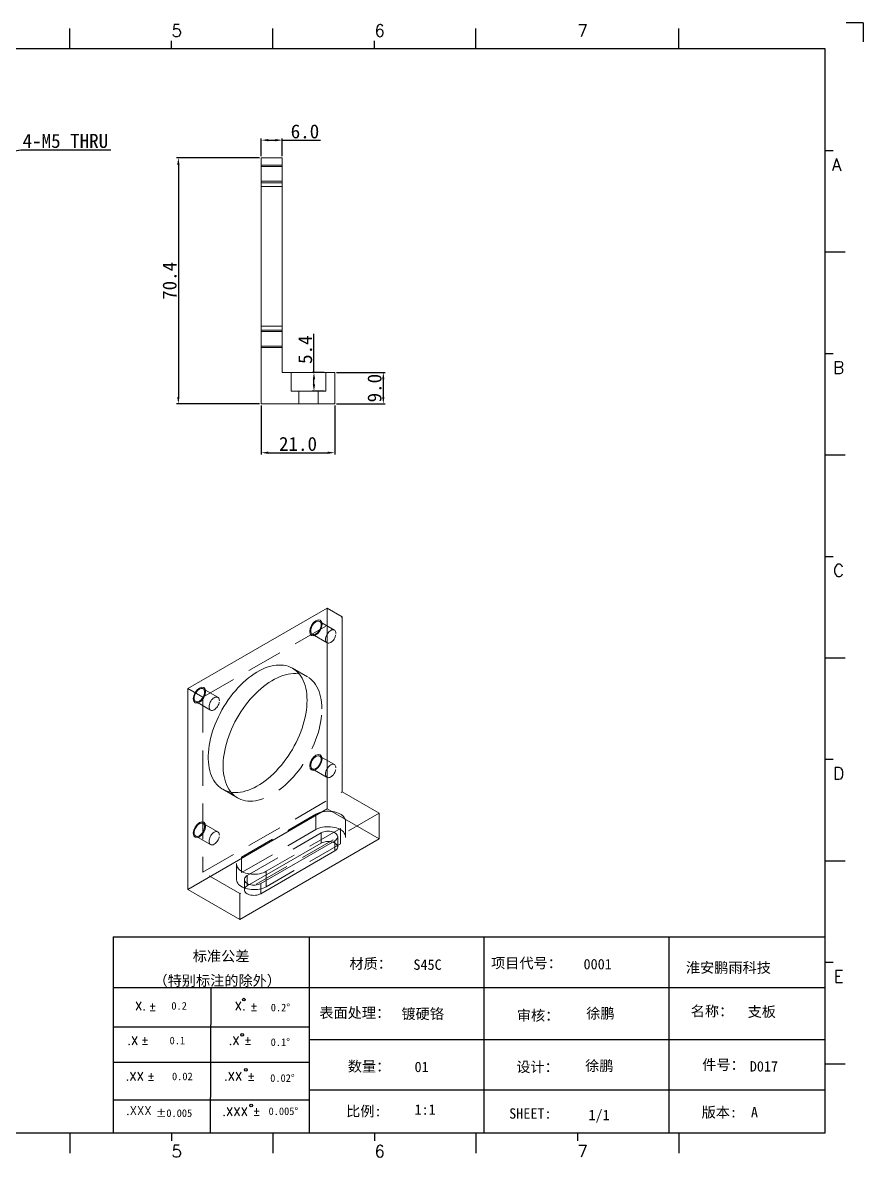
# Model space of a CAD drawing. Extents: x 83 to 30050, y -7164 to 695.
# Drawn here: x 24580.6 to 24821.2, y -3777.2 to -3452.5 of the extents above; entities that cross this region are included whole.
import ezdxf
from ezdxf.enums import TextEntityAlignment as Align

# ---------------------------------------------------------------- set-up
doc = ezdxf.new("R2010")
doc.units = 0
doc.header["$LTSCALE"] = 8
doc.header["$MEASUREMENT"] = 0
doc.header["$PDSIZE"] = 5
doc.linetypes.add('HIDDEN', pattern=[1.905, 1.27, -0.635])
doc.layers.get('0').update_dxf_attribs({"linetype": 'CONTINUOUS'})
doc.layers.get('Defpoints').update_dxf_attribs({"linetype": 'CONTINUOUS'})
doc.layers.add('41', color=3, linetype='CONTINUOUS')
doc.layers.add('dim', color=82, linetype='CONTINUOUS', lineweight=9)
doc.styles.add('SIMPLEX', font='SIMPLEX')
doc.styles.get("Standard").update_dxf_attribs({"font": '', "height": 4})
doc.styles.get('Standard').set_extended_font_data('SimSun')
doc.dimstyles.new('ISO-25', dxfattribs={"dimtxt": 6, "dimasz": 2.5, "dimexe": 1.25, "dimexo": 0.625, "dimtad": 1, "dimdec": 1, "dimzin": 1, "dimdsep": 46, "dimtxsty": 'Standard', "dimcen": 2.5, "dimadec": 0, "dimazin": 0, "dimtm": 1e-09, "dimtfac": 1, "dimtdec": 1, "dimtmove": 0, "dimatfit": 3, "dimfxl": 1, "dimtolj": 1, "dimtzin": 0, "dimarcsym": 0})

# ---------------------------------------------------------------- blocks, each defined once
blk = doc.blocks.new('A$C0BB32EA6')
at = {"layer": '41', "linetype": 'Continuous'}
for q in [(623.79, 437.94), (630.37, 430.59)]:
    blk.add_line((630.37, 437.94), q, dxfattribs=at)
at = {"layer": '41'}
for p, q in [((324.77, 427.84), (324.77, 435.66)), ((402.96, 427.84), (402.96, 435.66)), ((481.15, 427.84), (481.15, 435.66)), ((559.34, 427.84), (559.34, 435.66)), ((363.87, 427.84), (363.87, 430.97)), ((442.06, 427.84), (442.06, 430.97)), ((615.63, 427.84), (12.02, 427.84)), ((615.63, 10.32), (615.63, 427.84)), ((615.63, 388.75), (618.76, 388.75)), ((615.63, 349.66), (623.45, 349.66)), ((615.63, 310.56), (618.76, 310.56)), ((615.63, 271.47), (623.45, 271.47)), ((615.63, 232.37), (618.76, 232.37)), ((615.63, 193.28), (623.45, 193.28)), ((615.63, 154.18), (618.76, 154.18)), ((615.63, 115.09), (623.45, 115.09)), ((341.34, 85.85), (615.63, 85.85)), ((341.34, 85.85), (341.34, 10.32)), ((416.87, 85.85), (416.87, 10.32)), ((484.16, 85.85), (484.16, 10.32)), ((555.4, 85.7), (555.4, 10.17)), ((615.63, 76), (618.76, 76)), ((615.63, 66.14), (341.34, 66.14)), ((378.86, 10.02), (379.1, 65.84)), ((341.34, 51.12), (416.87, 51.12)), ((615.63, 46.17), (416.87, 46.17)), ((341.34, 37.5), (401.12, 37.5)), ((341.34, 37.5), (416.87, 37.5)), ((615.63, 36.9), (623.45, 36.9)), ((615.63, 26.74), (416.87, 26.74)), ((341.34, 23.05), (401.87, 23.05)), ((341.34, 23.05), (401.87, 23.05)), ((341.34, 23.05), (401.87, 23.05)), ((341.34, 23.05), (401.87, 23.05)), ((341.34, 23.05), (401.87, 23.05)), ((341.34, 23.05), (416.87, 23.05)), ((12.02, 10.32), (615.63, 10.32)), ((324.77, 10.32), (324.77, 2.5)), ((326.34, 10.32), (401.87, 10.32)), ((363.87, 10.32), (363.87, 7.19)), ((402.96, 10.32), (402.96, 2.5)), ((442.06, 10.32), (442.06, 7.19)), ((481.15, 10.32), (481.15, 2.5)), ((520.24, 10.32), (520.24, 7.19)), ((559.34, 10.32), (559.34, 2.5))]:
    blk.add_line(p, q, dxfattribs=at)
for centre in [(391.73, 61.61), (391.07, 48.04), (392.49, 34.54), (394.6, 20.83)]:
    blk.add_circle(centre, 0.516, dxfattribs=at)
at = {"layer": '41', "style": 'SIMPLEX'}
for s, height, p in [('5', 4.69, (363.87, 432.54)), ('6', 4.69, (442.06, 432.54)), ('7', 4.69, (520.24, 432.54)), ('A', 4.75, (618.27, 380.93)), ('B', 4.75, (618.72, 302.74)), ('C', 4.75, (618.72, 224.55)), ('D', 4.75, (618.72, 146.37)), ('E', 4.75, (618.95, 68.18)), ('X.', 3.284, (349.84, 57.49)), ('%%p', 3.284, (355.04, 57.36)), ('X.', 3.284, (388.21, 57.49)), ('%%p', 3.284, (394.07, 57.36)), ('.X', 3.284, (346.89, 44.16)), ('%%p', 3.284, (352.09, 44.33)), ('.X', 3.284, (385.9, 44.16)), ('%%p', 3.284, (391.76, 44.33)), ('.XX', 3.284, (346.2, 30.42)), ('%%p', 3.284, (354.44, 30.46)), ('.XX', 3.284, (384.11, 30.42)), ('%%p', 3.284, (393.01, 30.46)), ('.XXX', 3.284, (383.48, 16.83)), ('%%p', 3.284, (395.11, 16.95)), ('5', 4.69, (363.87, 0.87)), ('6', 4.69, (442.06, 0.87)), ('7', 4.69, (520.24, 0.87))]:
    blk.add_text(s, height=height, dxfattribs=at).set_placement(p)
at = {"layer": '41', "linetype": 'Continuous'}
for s, p in [('标准公差', (372.08, 76.36)), ('材质：', (432.42, 73.5)), ('项目代号：', (486.99, 73.71)), ('淮安鹏雨科技', (562.04, 71.96)), ('（特别标注的除外）', (356.94, 66.94)), ('表面处理：', (420.83, 54.55)), ('审核：', (496.9, 53.5)), ('名称：', (563.9, 55.18)), ('数量：', (431.79, 33.91)), ('设计：', (496.69, 33.7)), ('件号：', (568.32, 34.55)), ('比例:', (431.16, 16.65)), ('SHEET:', (493.95, 15.75)), ('1/1', (524.5, 15.18)), ('版本:', (568.11, 16.23))]:
    blk.add_text(s, height=4, dxfattribs=at).set_placement(p)
at = {"layer": '41'}
for s, p in [('0.2', (363.82, 57.75)), ('0.2%%D', (402.12, 57.11)), ('0.1', (363.14, 44.41)), ('0.1%%D', (402.07, 43.76)), ('0.02', (364.07, 30.58)), ('0.02%%D', (401.9, 29.93)), ('0.005%%D', (401.27, 17.16))]:
    blk.add_text(s, height=2.929, dxfattribs=at).set_placement(p)
at = {"layer": '41', "style": 'SIMPLEX'}
blk.add_text('.XXX', height=3.284, dxfattribs=at).set_placement((351.31, 18.87), align=Align.MIDDLE_CENTER)
at = {"layer": '41'}
blk.add_text('%%P0.005', height=2.929, dxfattribs=at).set_placement((364.87, 17.89), align=Align.MIDDLE_CENTER)
at = {"layer": '41', "linetype": 'Continuous'}
for tag, p in [('材质', (457.07, 73.08)), ('代号', (522.6, 73.29)), ('表面处理', (452.44, 54.13)), ('审核', (523.65, 54.34)), ('名称', (585.81, 54.97)), ('数量', (457.5, 33.7)), ('设计', (523.23, 34.13)), ('件号', (586.65, 33.91)), ('比例', (457.5, 17.28)), ('版本', (587.08, 16.23))]:
    blk.add_attdef(tag, p, '', height=4, dxfattribs=at)
blk = doc.blocks.new('*D1137')
at = {"layer": 'Defpoints', "color": 0}
for p in [(24648.89, -3491.19), (24625.15, -3561.59), (24648.89, -3561.59)]:
    blk.add_point(p, dxfattribs=at)
at = {"layer": 'dim', "color": 0, "lineweight": -2}
for p, q in [((24648.39, -3491.19), (24624.65, -3491.19)), ((24625.15, -3493.19), (24625.15, -3559.59)), ((24648.39, -3561.59), (24624.65, -3561.59))]:
    blk.add_line(p, q, dxfattribs=at)
at = {"layer": 'dim', "color": 0}
for points in [[(24624.81, -3493.19), (24625.48, -3493.19), (24625.15, -3491.19)], [(24624.81, -3559.59), (24625.48, -3559.59), (24625.15, -3561.59)]]:
    blk.add_solid(points, dxfattribs=at)
at = {"layer": 'dim', "color": 0, "insert": (24622.65, -3526.39), "char_height": 4, "attachment_point": 5, "rotation": 90}
blk.add_mtext('\\A1;70.4', dxfattribs=at)
blk = doc.blocks.new('*D1138')
at = {"layer": 'Defpoints', "color": 0}
for p in [(24654.89, -3486.12), (24648.89, -3491.19), (24654.89, -3491.19)]:
    blk.add_point(p, dxfattribs=at)
at = {"layer": 'dim', "color": 0, "lineweight": -2}
for p, q in [((24648.89, -3490.69), (24648.89, -3485.63)), ((24650.89, -3486.12), (24652.89, -3486.12)), ((24654.89, -3490.69), (24654.89, -3485.63)), ((24654.89, -3486.12), (24665.86, -3486.12))]:
    blk.add_line(p, q, dxfattribs=at)
at = {"layer": 'dim', "color": 0}
for points in [[(24650.89, -3485.79), (24650.89, -3486.46), (24648.89, -3486.12)], [(24652.89, -3485.79), (24652.89, -3486.46), (24654.89, -3486.12)]]:
    blk.add_solid(points, dxfattribs=at)
at = {"layer": 'dim', "color": 0, "insert": (24661.38, -3483.63), "char_height": 4, "attachment_point": 5}
blk.add_mtext('\\A1;6.0', dxfattribs=at)
blk = doc.blocks.new('*D1139')
at = {"layer": 'Defpoints', "color": 0}
for p in [(24648.89, -3561.59), (24669.89, -3561.59), (24669.89, -3575.58)]:
    blk.add_point(p, dxfattribs=at)
at = {"layer": 'dim', "color": 0, "lineweight": -2}
for p, q in [((24648.89, -3562.09), (24648.89, -3576.08)), ((24669.89, -3562.09), (24669.89, -3576.08)), ((24650.89, -3575.58), (24667.89, -3575.58))]:
    blk.add_line(p, q, dxfattribs=at)
at = {"layer": 'dim', "color": 0}
for points in [[(24650.89, -3575.25), (24650.89, -3575.91), (24648.89, -3575.58)], [(24667.89, -3575.25), (24667.89, -3575.91), (24669.89, -3575.58)]]:
    blk.add_solid(points, dxfattribs=at)
at = {"layer": 'dim', "color": 0, "insert": (24659.39, -3573.08), "char_height": 4, "attachment_point": 5}
blk.add_mtext('\\A1;21.0', dxfattribs=at)
blk = doc.blocks.new('*D1140')
at = {"layer": 'Defpoints', "color": 0}
for p in [(24669.89, -3552.59), (24669.89, -3561.59), (24683.81, -3561.59)]:
    blk.add_point(p, dxfattribs=at)
at = {"layer": 'dim', "color": 0, "lineweight": -2}
for p, q in [((24670.39, -3552.59), (24684.31, -3552.59)), ((24683.81, -3554.59), (24683.81, -3559.59)), ((24670.39, -3561.59), (24684.31, -3561.59))]:
    blk.add_line(p, q, dxfattribs=at)
at = {"layer": 'dim', "color": 0}
for points in [[(24683.48, -3554.59), (24684.14, -3554.59), (24683.81, -3552.59)], [(24683.48, -3559.59), (24684.14, -3559.59), (24683.81, -3561.59)]]:
    blk.add_solid(points, dxfattribs=at)
at = {"layer": 'dim', "color": 0, "insert": (24681.31, -3557.09), "char_height": 4, "attachment_point": 5, "rotation": 90}
blk.add_mtext('\\A1;9.0', dxfattribs=at)
blk = doc.blocks.new('*D1146')
at = {"layer": 'Defpoints', "color": 0}
for p in [(24663.95, -3552.59), (24667.39, -3552.59), (24667.39, -3557.99)]:
    blk.add_point(p, dxfattribs=at)
at = {"layer": 'dim', "color": 0, "lineweight": -2}
for p, q in [((24663.95, -3552.59), (24663.95, -3541.59)), ((24666.89, -3552.59), (24663.45, -3552.59)), ((24663.95, -3555.99), (24663.95, -3554.59)), ((24666.89, -3557.99), (24663.45, -3557.99))]:
    blk.add_line(p, q, dxfattribs=at)
at = {"layer": 'dim', "color": 0}
for points in [[(24663.61, -3554.59), (24664.28, -3554.59), (24663.95, -3552.59)], [(24663.61, -3555.99), (24664.28, -3555.99), (24663.95, -3557.99)]]:
    blk.add_solid(points, dxfattribs=at)
at = {"layer": 'dim', "color": 0, "insert": (24661.45, -3546.09), "char_height": 4, "attachment_point": 5, "rotation": 90}
blk.add_mtext('\\A1;5.4', dxfattribs=at)

msp = doc.modelspace()

# ---------------------------------------------------------------- linework, layer by layer
at = {"color": 7, "linetype": 'Continuous', "lineweight": 15}
for p, q in [((24648.887, -3561.586), (24648.887, -3491.186)), ((24648.887, -3491.186), (24654.887, -3491.186)), ((24654.887, -3491.186), (24654.887, -3552.586)), ((24654.887, -3552.586), (24669.887, -3552.586)), ((24669.887, -3552.586), (24669.887, -3561.586)), ((24669.887, -3561.586), (24648.887, -3561.586)), ((24627.902, -3643.077), (24667.783, -3620.055)), ((24667.783, -3677.539), (24667.783, -3620.055)), ((24667.783, -3620.055), (24672.025, -3622.504)), ((24672.025, -3622.504), (24672.025, -3672.64)), ((24627.902, -3700.562), (24627.902, -3643.077)), ((24672.025, -3672.64), (24682.632, -3678.763)), ((24667.783, -3677.539), (24627.902, -3700.562)), ((24682.632, -3686.111), (24667.783, -3677.539)), ((24682.632, -3678.763), (24682.632, -3686.111)), ((24642.751, -3709.134), (24682.632, -3686.111)), ((24666.05, -3687.316), (24644.837, -3699.562)), ((24669.243, -3687.024), (24648.726, -3698.867)), ((24648.726, -3701.807), (24669.939, -3689.561)), ((24648.726, -3701.807), (24648.726, -3698.867)), ((24627.902, -3700.562), (24642.751, -3709.134))]:
    msp.add_line(p, q, dxfattribs=at)
at = {"color": 7, "linetype": 'Continuous', "lineweight": 0}
for p, q in [((24648.887, -3493.301), (24654.887, -3493.301)), ((24648.887, -3493.301), (24654.887, -3493.301)), ((24648.887, -3498.301), (24654.887, -3498.301)), ((24648.887, -3498.301), (24654.887, -3498.301)), ((24648.887, -3540.471), (24654.887, -3540.471)), ((24648.887, -3540.471), (24654.887, -3540.471)), ((24648.887, -3545.471), (24654.887, -3545.471)), ((24648.887, -3545.471), (24654.887, -3545.471))]:
    msp.add_line(p, q, dxfattribs=at)
at = {"color": 7, "linetype": 'HIDDEN', "lineweight": 0}
for p, q in [((24654.887, -3493.701), (24648.887, -3493.701)), ((24654.887, -3498.301), (24654.887, -3493.301)), ((24654.887, -3498.301), (24654.887, -3493.301)), ((24648.887, -3497.901), (24654.887, -3497.901)), ((24654.887, -3499.386), (24648.887, -3499.386)), ((24648.887, -3539.386), (24654.887, -3539.386)), ((24654.887, -3540.871), (24648.887, -3540.871)), ((24654.887, -3545.471), (24654.887, -3540.471)), ((24654.887, -3545.471), (24654.887, -3540.471)), ((24648.887, -3545.071), (24654.887, -3545.071)), ((24657.387, -3557.986), (24657.387, -3552.586)), ((24667.387, -3557.986), (24667.387, -3552.586)), ((24657.387, -3557.986), (24667.387, -3557.986)), ((24659.637, -3561.586), (24659.637, -3557.986)), ((24665.137, -3557.986), (24665.137, -3561.586)), ((24632.144, -3645.527), (24672.025, -3622.504)), ((24669.812, -3626.337), (24665.569, -3623.888)), ((24663.469, -3627.526), (24667.712, -3629.975)), ((24662.084, -3639.721), (24657.841, -3637.272)), ((24627.902, -3643.077), (24632.144, -3645.527)), ((24636.458, -3645.592), (24632.215, -3643.143)), ((24630.115, -3646.781), (24634.358, -3649.23)), ((24632.144, -3645.527), (24632.144, -3695.662)), ((24669.812, -3664.854), (24665.569, -3662.404)), ((24663.469, -3666.042), (24667.712, -3668.491)), ((24632.144, -3695.662), (24672.025, -3672.64)), ((24637.843, -3671.914), (24642.086, -3674.363)), ((24682.632, -3678.763), (24642.751, -3701.785)), ((24643.246, -3691.294), (24664.459, -3679.048)), ((24664.459, -3683.458), (24664.459, -3679.048)), ((24636.458, -3684.109), (24632.215, -3681.659)), ((24672.995, -3685.499), (24672.995, -3681.089)), ((24630.115, -3685.297), (24634.358, -3687.746)), ((24643.246, -3695.704), (24664.459, -3683.458)), ((24644.837, -3696.622), (24666.05, -3684.376)), ((24671.53, -3683.13), (24650.317, -3695.377)), ((24666.05, -3687.316), (24666.05, -3684.376)), ((24670.745, -3688.438), (24670.745, -3685.499)), ((24671.53, -3687.54), (24671.53, -3683.13)), ((24671.53, -3687.54), (24650.317, -3699.786)), ((24669.939, -3686.621), (24669.243, -3687.024)), ((24669.939, -3686.621), (24669.939, -3687.316)), ((24643.246, -3695.704), (24643.246, -3691.294)), ((24641.782, -3693.336), (24641.782, -3697.745)), ((24650.317, -3696.398), (24650.317, -3695.377)), ((24642.751, -3701.785), (24632.144, -3695.662)), ((24644.032, -3697.745), (24644.032, -3700.684)), ((24644.837, -3699.562), (24644.837, -3696.622)), ((24650.317, -3699.786), (24650.317, -3697.949)), ((24642.751, -3709.134), (24642.751, -3701.785))]:
    msp.add_line(p, q, dxfattribs=at)
at = {"color": 8, "linetype": 'Continuous', "lineweight": 15}
for p, q in [((24669.939, -3687.316), (24669.939, -3689.561)), ((24650.317, -3697.949), (24650.317, -3696.398))]:
    msp.add_line(p, q, dxfattribs=at)
at = {"color": 7, "linetype": 'Continuous', "lineweight": 0, "flags": 128}
for points in [[(24666.287, -3624.686), (24666.153, -3625.545), (24665.769, -3626.429), (24665.196, -3627.202), (24664.519, -3627.748), (24663.843, -3627.983), (24663.269, -3627.872), (24662.886, -3627.431), (24662.752, -3626.727), (24662.886, -3625.869), (24663.269, -3624.985), (24663.843, -3624.212), (24664.519, -3623.666), (24665.196, -3623.43), (24665.769, -3623.542), (24666.153, -3623.983), (24666.287, -3624.686)], [(24632.933, -3643.941), (24632.798, -3644.8), (24632.415, -3645.684), (24631.842, -3646.457), (24631.165, -3647.003), (24630.489, -3647.238), (24629.915, -3647.127), (24629.532, -3646.686), (24629.397, -3645.982), (24629.532, -3645.124), (24629.915, -3644.24), (24630.489, -3643.466), (24631.165, -3642.921), (24631.842, -3642.685), (24632.415, -3642.797), (24632.798, -3643.238), (24632.933, -3643.941)], [(24666.287, -3663.203), (24666.153, -3664.062), (24665.769, -3664.945), (24665.196, -3665.719), (24664.519, -3666.265), (24663.843, -3666.5), (24663.269, -3666.388), (24662.886, -3665.947), (24662.752, -3665.244), (24662.886, -3664.385), (24663.269, -3663.501), (24663.843, -3662.728), (24664.519, -3662.182), (24665.196, -3661.947), (24665.769, -3662.058), (24666.153, -3662.499), (24666.287, -3663.203)], [(24632.933, -3682.458), (24632.798, -3683.317), (24632.415, -3684.2), (24631.842, -3684.974), (24631.165, -3685.52), (24630.489, -3685.755), (24629.915, -3685.643), (24629.532, -3685.202), (24629.397, -3684.499), (24629.532, -3683.64), (24629.915, -3682.756), (24630.489, -3681.983), (24631.165, -3681.437), (24631.842, -3681.202), (24632.415, -3681.313), (24632.798, -3681.754), (24632.933, -3682.458)]]:
    msp.add_lwpolyline(points, dxfattribs=at)
at = {"color": 7, "linetype": 'Continuous', "lineweight": 15, "flags": 128}
for points in [[(24666.004, -3624.85), (24665.982, -3624.565), (24665.915, -3624.315), (24665.805, -3624.107), (24665.657, -3623.948), (24665.474, -3623.842), (24665.262, -3623.793), (24665.027, -3623.802), (24664.777, -3623.869), (24664.519, -3623.992), (24664.262, -3624.167), (24664.012, -3624.389), (24663.777, -3624.651), (24663.565, -3624.944), (24663.382, -3625.261), (24663.233, -3625.592), (24663.124, -3625.926), (24663.057, -3626.253), (24663.034, -3626.564), (24663.057, -3626.849), (24663.124, -3627.099), (24663.233, -3627.307), (24663.382, -3627.466), (24663.565, -3627.572), (24663.777, -3627.621), (24664.012, -3627.611), (24664.262, -3627.544), (24664.519, -3627.422), (24664.777, -3627.247), (24665.027, -3627.025), (24665.262, -3626.763), (24665.474, -3626.469), (24665.657, -3626.152), (24665.805, -3625.822), (24665.915, -3625.488), (24665.982, -3625.16), (24666.004, -3624.85)], [(24661.984, -3646.428), (24661.962, -3645.518), (24661.894, -3644.636), (24661.781, -3643.786), (24661.623, -3642.971), (24661.422, -3642.193), (24661.177, -3641.454), (24660.889, -3640.758), (24660.559, -3640.106), (24660.189, -3639.501), (24659.779, -3638.944), (24659.33, -3638.437), (24658.845, -3637.981), (24658.325, -3637.579), (24657.771, -3637.232), (24657.186, -3636.94), (24656.57, -3636.704), (24655.927, -3636.526), (24655.257, -3636.406), (24654.564, -3636.344), (24653.849, -3636.34), (24653.115, -3636.395), (24652.364, -3636.509), (24651.599, -3636.68), (24650.822, -3636.908), (24650.035, -3637.193), (24649.241, -3637.534), (24648.442, -3637.93), (24647.642, -3638.379), (24646.842, -3638.88), (24646.046, -3639.431), (24645.255, -3640.031), (24644.473, -3640.677), (24643.701, -3641.368), (24642.943, -3642.102), (24642.2, -3642.875), (24641.475, -3643.686), (24640.771, -3644.532), (24640.09, -3645.41), (24639.433, -3646.317), (24638.803, -3647.251), (24638.202, -3648.209), (24637.632, -3649.187), (24637.095, -3650.182), (24636.592, -3651.191), (24636.125, -3652.212), (24635.696, -3653.24), (24635.306, -3654.272), (24634.956, -3655.305), (24634.647, -3656.336), (24634.38, -3657.362), (24634.156, -3658.378), (24633.977, -3659.383), (24633.841, -3660.372), (24633.751, -3661.342), (24633.706, -3662.291), (24633.706, -3663.215), (24633.751, -3664.112), (24633.841, -3664.978), (24633.977, -3665.811), (24634.156, -3666.608), (24634.38, -3667.367), (24634.647, -3668.084), (24634.956, -3668.759), (24635.306, -3669.388), (24635.696, -3669.969), (24636.125, -3670.501), (24636.592, -3670.983), (24637.095, -3671.412), (24637.632, -3671.787), (24638.202, -3672.106), (24638.803, -3672.37), (24639.433, -3672.577), (24640.09, -3672.726), (24640.771, -3672.817), (24641.475, -3672.85), (24642.2, -3672.825), (24642.943, -3672.74), (24643.701, -3672.598), (24644.473, -3672.398), (24645.255, -3672.141), (24646.046, -3671.828), (24646.842, -3671.46), (24647.642, -3671.037), (24648.442, -3670.562), (24649.241, -3670.036), (24650.035, -3669.46), (24650.822, -3668.837), (24651.599, -3668.168), (24652.364, -3667.455), (24653.115, -3666.702), (24653.849, -3665.909), (24654.564, -3665.081), (24655.257, -3664.218), (24655.927, -3663.325), (24656.57, -3662.404), (24657.186, -3661.458), (24657.771, -3660.49), (24658.325, -3659.503), (24658.845, -3658.5), (24659.33, -3657.485), (24659.779, -3656.46), (24660.189, -3655.43), (24660.559, -3654.396), (24660.889, -3653.364), (24661.177, -3652.335), (24661.422, -3651.314), (24661.623, -3650.303), (24661.781, -3649.306), (24661.894, -3648.326), (24661.962, -3647.365), (24661.984, -3646.428)], [(24659.735, -3638.89), (24659.5, -3638.855), (24658.807, -3638.793), (24658.092, -3638.79), (24657.358, -3638.845), (24656.607, -3638.958), (24655.842, -3639.129), (24655.064, -3639.357), (24654.277, -3639.643), (24653.484, -3639.984), (24652.685, -3640.379), (24651.885, -3640.828), (24651.085, -3641.329), (24650.289, -3641.88), (24649.498, -3642.48), (24648.715, -3643.126), (24647.944, -3643.817), (24647.185, -3644.551), (24646.443, -3645.324), (24645.718, -3646.135), (24645.014, -3646.981), (24644.332, -3647.859), (24643.676, -3648.766), (24643.046, -3649.7), (24642.445, -3650.658), (24641.875, -3651.636), (24641.338, -3652.631), (24640.835, -3653.641), (24640.368, -3654.661), (24639.939, -3655.689), (24639.548, -3656.721), (24639.198, -3657.754), (24638.889, -3658.785), (24638.623, -3659.811), (24638.399, -3660.827), (24638.219, -3661.832), (24638.084, -3662.821), (24637.994, -3663.791), (24637.948, -3664.74), (24637.948, -3665.665), (24637.994, -3666.561), (24638.084, -3667.428), (24638.219, -3668.26), (24638.399, -3669.057), (24638.623, -3669.816), (24638.889, -3670.533), (24639.198, -3671.208), (24639.548, -3671.837), (24639.939, -3672.418), (24640.192, -3672.744)], [(24632.65, -3644.105), (24632.628, -3643.82), (24632.561, -3643.57), (24632.451, -3643.362), (24632.303, -3643.203), (24632.12, -3643.097), (24631.908, -3643.048), (24631.673, -3643.057), (24631.423, -3643.124), (24631.165, -3643.247), (24630.907, -3643.422), (24630.657, -3643.644), (24630.423, -3643.906), (24630.211, -3644.199), (24630.028, -3644.516), (24629.879, -3644.847), (24629.77, -3645.181), (24629.703, -3645.508), (24629.68, -3645.819), (24629.703, -3646.104), (24629.77, -3646.354), (24629.879, -3646.562), (24630.028, -3646.721), (24630.211, -3646.826), (24630.423, -3646.876), (24630.657, -3646.866), (24630.907, -3646.799), (24631.165, -3646.677), (24631.423, -3646.502), (24631.673, -3646.28), (24631.908, -3646.018), (24632.12, -3645.724), (24632.303, -3645.407), (24632.451, -3645.077), (24632.561, -3644.743), (24632.628, -3644.415), (24632.65, -3644.105)], [(24666.004, -3663.366), (24665.982, -3663.081), (24665.915, -3662.831), (24665.805, -3662.623), (24665.657, -3662.464), (24665.474, -3662.359), (24665.262, -3662.31), (24665.027, -3662.319), (24664.777, -3662.386), (24664.519, -3662.508), (24664.262, -3662.683), (24664.012, -3662.905), (24663.777, -3663.167), (24663.565, -3663.461), (24663.382, -3663.778), (24663.233, -3664.108), (24663.124, -3664.442), (24663.057, -3664.77), (24663.034, -3665.08), (24663.057, -3665.365), (24663.124, -3665.615), (24663.233, -3665.823), (24663.382, -3665.982), (24663.565, -3666.088), (24663.777, -3666.137), (24664.012, -3666.128), (24664.262, -3666.061), (24664.519, -3665.938), (24664.777, -3665.763), (24665.027, -3665.541), (24665.262, -3665.28), (24665.474, -3664.986), (24665.657, -3664.669), (24665.805, -3664.338), (24665.915, -3664.004), (24665.982, -3663.677), (24666.004, -3663.366)], [(24632.65, -3682.621), (24632.628, -3682.336), (24632.561, -3682.086), (24632.451, -3681.878), (24632.303, -3681.719), (24632.12, -3681.614), (24631.908, -3681.565), (24631.673, -3681.574), (24631.423, -3681.641), (24631.165, -3681.763), (24630.907, -3681.938), (24630.657, -3682.16), (24630.423, -3682.422), (24630.211, -3682.716), (24630.028, -3683.033), (24629.879, -3683.363), (24629.77, -3683.697), (24629.703, -3684.025), (24629.68, -3684.335), (24629.703, -3684.62), (24629.77, -3684.87), (24629.879, -3685.078), (24630.028, -3685.237), (24630.211, -3685.343), (24630.423, -3685.392), (24630.657, -3685.383), (24630.907, -3685.316), (24631.165, -3685.193), (24631.423, -3685.018), (24631.673, -3684.796), (24631.908, -3684.535), (24632.12, -3684.241), (24632.303, -3683.924), (24632.451, -3683.593), (24632.561, -3683.259), (24632.628, -3682.932), (24632.65, -3682.621)], [(24669.939, -3689.561), (24670.22, -3689.371), (24670.445, -3689.159), (24670.61, -3688.929), (24670.711, -3688.687), (24670.745, -3688.438), (24670.711, -3688.19), (24670.61, -3687.948), (24670.445, -3687.718), (24670.22, -3687.505), (24669.939, -3687.316), (24669.611, -3687.154), (24669.243, -3687.024), (24668.845, -3686.928), (24668.425, -3686.87), (24667.995, -3686.851), (24667.565, -3686.87), (24667.145, -3686.928), (24666.746, -3687.024), (24666.378, -3687.154), (24666.05, -3687.316)], [(24644.837, -3699.562), (24644.557, -3699.751), (24644.331, -3699.964), (24644.166, -3700.194), (24644.065, -3700.436), (24644.032, -3700.684), (24644.065, -3700.933), (24644.166, -3701.175), (24644.331, -3701.405), (24644.557, -3701.618), (24644.837, -3701.807), (24645.165, -3701.969), (24645.533, -3702.099), (24645.932, -3702.194), (24646.351, -3702.252), (24646.782, -3702.272), (24647.212, -3702.252), (24647.631, -3702.194), (24648.03, -3702.099), (24648.398, -3701.969), (24648.726, -3701.807)]]:
    msp.add_lwpolyline(points, dxfattribs=at)
at = {"color": 7, "linetype": 'HIDDEN', "lineweight": 0, "flags": 128}
for points in [[(24670.247, -3627.299), (24670.224, -3627.014), (24670.157, -3626.764), (24670.048, -3626.556), (24669.9, -3626.397), (24669.717, -3626.292), (24669.504, -3626.243), (24669.27, -3626.252), (24669.02, -3626.319), (24668.762, -3626.441), (24668.504, -3626.616), (24668.254, -3626.838), (24668.02, -3627.1), (24667.808, -3627.394), (24667.625, -3627.711), (24667.476, -3628.041), (24667.367, -3628.375), (24667.3, -3628.703), (24667.277, -3629.013), (24667.3, -3629.298), (24667.367, -3629.548), (24667.476, -3629.756), (24667.625, -3629.915), (24667.808, -3630.021), (24668.02, -3630.07), (24668.254, -3630.061), (24668.504, -3629.994), (24668.762, -3629.871), (24669.02, -3629.696), (24669.27, -3629.474), (24669.504, -3629.213), (24669.717, -3628.919), (24669.9, -3628.602), (24670.048, -3628.271), (24670.157, -3627.937), (24670.224, -3627.61), (24670.247, -3627.299)], [(24666.227, -3648.878), (24666.204, -3647.967), (24666.137, -3647.085), (24666.024, -3646.235), (24665.866, -3645.42), (24665.664, -3644.642), (24665.419, -3643.904), (24665.131, -3643.207), (24664.802, -3642.555), (24664.431, -3641.95), (24664.021, -3641.393), (24663.573, -3640.886), (24663.088, -3640.43), (24662.568, -3640.028), (24662.014, -3639.681), (24661.428, -3639.389), (24660.813, -3639.153), (24660.169, -3638.975), (24659.735, -3638.89)], [(24636.893, -3646.554), (24636.87, -3646.269), (24636.803, -3646.019), (24636.694, -3645.811), (24636.545, -3645.652), (24636.362, -3645.547), (24636.15, -3645.498), (24635.916, -3645.507), (24635.666, -3645.574), (24635.408, -3645.696), (24635.15, -3645.871), (24634.9, -3646.093), (24634.665, -3646.355), (24634.453, -3646.649), (24634.27, -3646.966), (24634.122, -3647.296), (24634.012, -3647.63), (24633.945, -3647.958), (24633.923, -3648.268), (24633.945, -3648.553), (24634.012, -3648.803), (24634.122, -3649.011), (24634.27, -3649.17), (24634.453, -3649.276), (24634.665, -3649.325), (24634.9, -3649.316), (24635.15, -3649.249), (24635.408, -3649.126), (24635.666, -3648.951), (24635.916, -3648.729), (24636.15, -3648.468), (24636.362, -3648.174), (24636.545, -3647.857), (24636.694, -3647.526), (24636.803, -3647.192), (24636.87, -3646.865), (24636.893, -3646.554)], [(24640.192, -3672.744), (24640.368, -3672.951), (24640.835, -3673.432), (24641.338, -3673.861), (24641.875, -3674.236), (24642.445, -3674.556), (24643.046, -3674.819), (24643.676, -3675.026), (24644.332, -3675.176), (24645.014, -3675.267), (24645.718, -3675.299), (24646.443, -3675.274), (24647.185, -3675.19), (24647.944, -3675.047), (24648.715, -3674.847), (24649.498, -3674.59), (24650.289, -3674.277), (24651.085, -3673.909), (24651.885, -3673.486), (24652.685, -3673.011), (24653.484, -3672.485), (24654.277, -3671.909), (24655.064, -3671.286), (24655.842, -3670.617), (24656.607, -3669.905), (24657.358, -3669.151), (24658.092, -3668.358), (24658.807, -3667.53), (24659.5, -3666.667), (24660.169, -3665.774), (24660.813, -3664.853), (24661.428, -3663.907), (24662.014, -3662.939), (24662.568, -3661.952), (24663.088, -3660.949), (24663.573, -3659.934), (24664.021, -3658.909), (24664.431, -3657.879), (24664.802, -3656.846), (24665.131, -3655.813), (24665.419, -3654.784), (24665.664, -3653.763), (24665.866, -3652.752), (24666.024, -3651.755), (24666.137, -3650.775), (24666.204, -3649.815), (24666.227, -3648.878)], [(24670.247, -3665.815), (24670.224, -3665.53), (24670.157, -3665.28), (24670.048, -3665.073), (24669.9, -3664.914), (24669.717, -3664.808), (24669.504, -3664.759), (24669.27, -3664.768), (24669.02, -3664.835), (24668.762, -3664.958), (24668.504, -3665.133), (24668.254, -3665.354), (24668.02, -3665.616), (24667.808, -3665.91), (24667.625, -3666.227), (24667.476, -3666.557), (24667.367, -3666.891), (24667.3, -3667.219), (24667.277, -3667.53), (24667.3, -3667.814), (24667.367, -3668.064), (24667.476, -3668.272), (24667.625, -3668.431), (24667.808, -3668.537), (24668.02, -3668.586), (24668.254, -3668.577), (24668.504, -3668.51), (24668.762, -3668.387), (24669.02, -3668.212), (24669.27, -3667.991), (24669.504, -3667.729), (24669.717, -3667.435), (24669.9, -3667.118), (24670.048, -3666.787), (24670.157, -3666.453), (24670.224, -3666.126), (24670.247, -3665.815)], [(24664.459, -3679.048), (24664.894, -3678.825), (24665.37, -3678.633), (24665.882, -3678.473), (24666.422, -3678.349), (24666.984, -3678.263), (24667.559, -3678.214), (24668.14, -3678.204), (24668.719, -3678.233), (24669.289, -3678.301), (24669.841, -3678.407), (24670.368, -3678.549), (24670.863, -3678.725), (24671.319, -3678.933), (24671.73, -3679.17), (24672.091, -3679.434), (24672.396, -3679.719), (24672.642, -3680.024), (24672.824, -3680.342), (24672.942, -3680.671), (24672.993, -3681.005), (24672.976, -3681.341), (24672.892, -3681.673), (24672.741, -3681.997), (24672.526, -3682.309), (24672.25, -3682.605), (24671.917, -3682.88), (24671.53, -3683.13)], [(24664.459, -3683.458), (24664.894, -3683.235), (24665.37, -3683.042), (24665.882, -3682.883), (24666.422, -3682.759), (24666.984, -3682.672), (24667.559, -3682.623), (24668.14, -3682.613), (24668.719, -3682.643), (24669.289, -3682.711), (24669.841, -3682.816), (24670.368, -3682.958), (24670.863, -3683.134), (24671.319, -3683.342), (24671.73, -3683.58), (24672.091, -3683.843), (24672.396, -3684.129), (24672.642, -3684.433), (24672.824, -3684.752), (24672.942, -3685.08), (24672.993, -3685.415), (24672.976, -3685.75), (24672.892, -3686.082), (24672.741, -3686.407), (24672.526, -3686.719), (24672.25, -3687.014), (24671.917, -3687.289), (24671.53, -3687.54)], [(24636.893, -3685.07), (24636.87, -3684.785), (24636.803, -3684.535), (24636.694, -3684.328), (24636.545, -3684.168), (24636.362, -3684.063), (24636.15, -3684.014), (24635.916, -3684.023), (24635.666, -3684.09), (24635.408, -3684.213), (24635.15, -3684.388), (24634.9, -3684.609), (24634.665, -3684.871), (24634.453, -3685.165), (24634.27, -3685.482), (24634.122, -3685.812), (24634.012, -3686.146), (24633.945, -3686.474), (24633.923, -3686.785), (24633.945, -3687.069), (24634.012, -3687.319), (24634.122, -3687.527), (24634.27, -3687.686), (24634.453, -3687.792), (24634.665, -3687.841), (24634.9, -3687.832), (24635.15, -3687.765), (24635.408, -3687.642), (24635.666, -3687.467), (24635.916, -3687.246), (24636.15, -3686.984), (24636.362, -3686.69), (24636.545, -3686.373), (24636.694, -3686.042), (24636.803, -3685.708), (24636.87, -3685.381), (24636.893, -3685.07)], [(24666.05, -3684.376), (24666.378, -3684.214), (24666.746, -3684.084), (24667.145, -3683.989), (24667.565, -3683.931), (24667.995, -3683.911), (24668.425, -3683.931), (24668.845, -3683.989), (24669.243, -3684.084), (24669.611, -3684.214), (24669.939, -3684.376), (24670.22, -3684.566), (24670.445, -3684.778), (24670.61, -3685.008), (24670.711, -3685.25), (24670.745, -3685.499), (24670.711, -3685.747), (24670.61, -3685.989), (24670.445, -3686.219), (24670.22, -3686.432), (24669.939, -3686.621)], [(24650.317, -3695.377), (24649.883, -3695.6), (24649.406, -3695.792), (24648.895, -3695.952), (24648.354, -3696.075), (24647.793, -3696.162), (24647.217, -3696.211), (24646.636, -3696.221), (24646.057, -3696.191), (24645.488, -3696.124), (24644.936, -3696.018), (24644.409, -3695.876), (24643.914, -3695.7), (24643.458, -3695.492), (24643.046, -3695.254), (24642.686, -3694.991), (24642.381, -3694.705), (24642.135, -3694.401), (24641.952, -3694.083), (24641.834, -3693.754), (24641.784, -3693.419), (24641.801, -3693.084), (24641.885, -3692.752), (24642.035, -3692.428), (24642.25, -3692.116), (24642.526, -3691.82), (24642.86, -3691.545), (24643.246, -3691.294)], [(24650.317, -3699.786), (24649.883, -3700.009), (24649.406, -3700.202), (24648.895, -3700.361), (24648.354, -3700.485), (24647.793, -3700.572), (24647.217, -3700.62), (24646.636, -3700.63), (24646.057, -3700.601), (24645.488, -3700.533), (24644.936, -3700.427), (24644.409, -3700.285), (24643.914, -3700.109), (24643.458, -3699.901), (24643.046, -3699.664), (24642.686, -3699.4), (24642.381, -3699.115), (24642.135, -3698.811), (24641.952, -3698.492), (24641.834, -3698.163), (24641.784, -3697.829), (24641.801, -3697.493), (24641.885, -3697.161), (24642.035, -3696.837), (24642.25, -3696.525), (24642.526, -3696.23), (24642.86, -3695.955), (24643.246, -3695.704)], [(24645.534, -3699.16), (24645.533, -3699.159), (24645.165, -3699.029), (24644.837, -3698.867), (24644.557, -3698.678), (24644.331, -3698.466), (24644.166, -3698.235), (24644.065, -3697.993), (24644.032, -3697.745), (24644.065, -3697.496), (24644.166, -3697.254), (24644.331, -3697.024), (24644.557, -3696.812), (24644.837, -3696.622)]]:
    msp.add_lwpolyline(points, dxfattribs=at)
at = {"color": 7, "linetype": 'Continuous', "lineweight": 15}
msp.add_arc((24646.766, -3695.033), 4.307, 253.3798, 297.07878, dxfattribs=at)

# ---------------------------------------------------------------- block references
at = {"layer": '41', "linetype": 'Continuous', "xscale": 0.7430083706885853, "yscale": 0.7430083706879032, "zscale": 0.7430083706880003}
msp.add_blockref('A$C0BB32EA6', (24352.819, -3777.894), dxfattribs=at).add_auto_attribs({'版本': 'A', '件号': 'D017', '名称': '支板', '设计': '徐鹏', '审核': '徐鹏', '代号': '0001', '比例': '1:1', '数量': '01', '表面处理': '镀硬铬', '材质': 'S45C'})

# ---------------------------------------------------------------- texts
at = {"layer": 'dim', "insert": (24580.557, -3488.398), "char_height": 4, "attachment_point": 7}
msp.add_mtext('\\A1;4-M5 THRU', dxfattribs=at)

# ---------------------------------------------------------------- dimensions: what is measured, and where the dimension line sits
at = {"layer": 'dim'}
for base, p1, p2, picture, middle in [((24654.887, -3486.125), (24648.887, -3491.186), (24654.887, -3491.186), '*D1138', (24661.376, -3483.625)), ((24669.887, -3575.579), (24648.887, -3561.586), (24669.887, -3561.586), '*D1139', (24659.387, -3573.079))]:
    dim = msp.add_linear_dim(base=base, p1=p1, p2=p2, dimstyle='ISO-25', override={"dimtxt": 2.5, "dimasz": 2, "dimexe": 0.49975, "dimexo": 0.49975, "dimgap": 0.49975}, dxfattribs=at)
    dim.commit()
    dim.dimension.update_dxf_attribs({"geometry": picture, "text_midpoint": middle})
for base, p1, p2, picture, middle in [((24625.148, -3561.586), (24648.887, -3491.186), (24648.887, -3561.586), '*D1137', (24622.648, -3526.386)), ((24663.946, -3552.586), (24667.387, -3557.986), (24667.387, -3552.586), '*D1146', (24661.446, -3546.087)), ((24683.81, -3561.586), (24669.887, -3552.586), (24669.887, -3561.586), '*D1140', (24681.31, -3557.086))]:
    dim = msp.add_linear_dim(base=base, p1=p1, p2=p2, angle=90, dimstyle='ISO-25', override={"dimtxt": 2.5, "dimasz": 2, "dimexe": 0.49975, "dimexo": 0.49975, "dimgap": 0.49975}, dxfattribs=at)
    dim.commit()
    dim.dimension.update_dxf_attribs({"geometry": picture, "text_midpoint": middle})

# ---------------------------------------------------------------- leaders
at = {"layer": 'dim', "annotation_type": 0, "has_hookline": 1, "hookline_direction": 0, "text_width": 25.267}
msp.add_leader([(24540.716, -3495.801), (24580.057, -3488.897)], dimstyle='ISO-25', override={"dimtxt": 2.5, "dimasz": 2, "dimexe": 0.49975, "dimexo": 0.49975, "dimgap": 0.49975}, dxfattribs=at)

doc.saveas('drawing.dxf')
